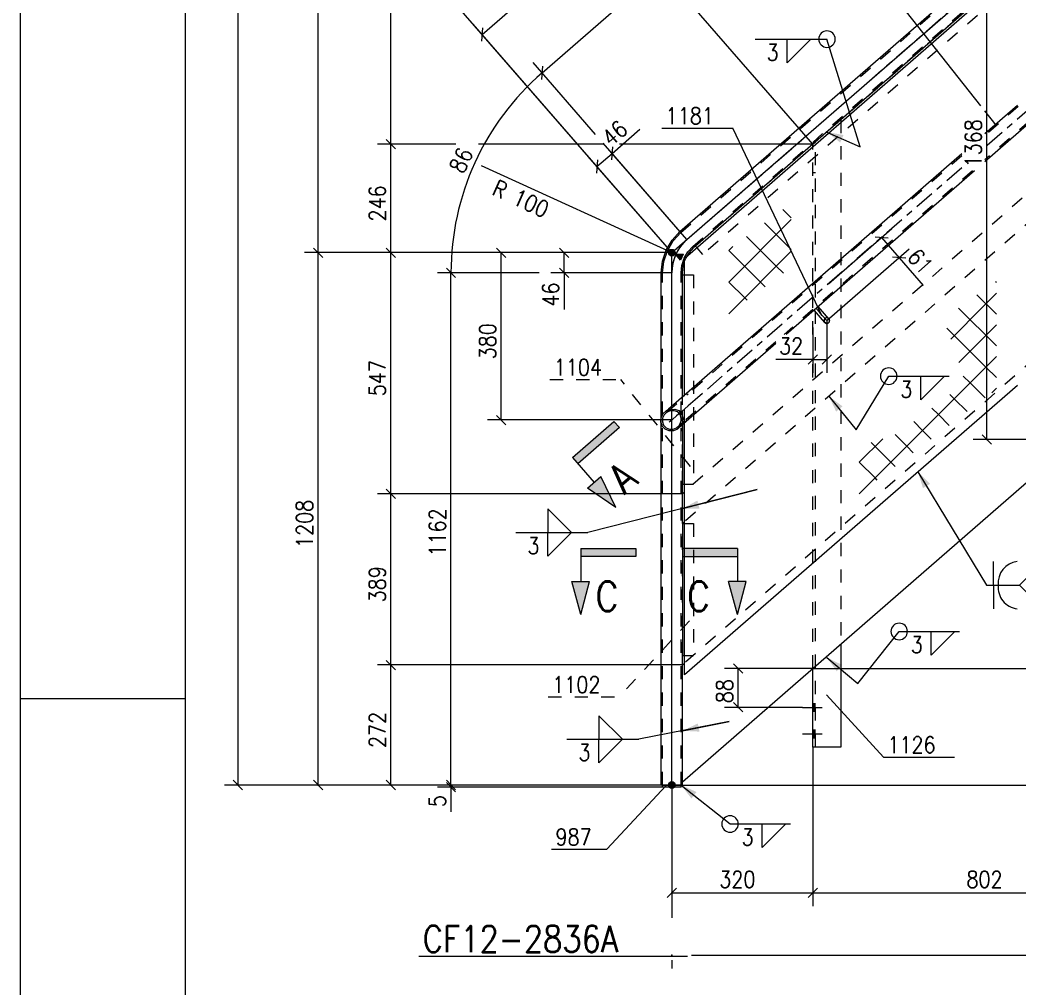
# Model space of a CAD drawing. Header units: millimetres. Extents: x 5 to 846, y 5 to 599.
# Drawn here: x 5 to 156.2, y 258.2 to 404.7 of the extents above; entities that cross this region are included whole.
import ezdxf

# ---------------------------------------------------------------- set-up
doc = ezdxf.new("R2010")
doc.units = ezdxf.units.MM
for name, pattern in [('XKITLINE00', [0]), ('XKITLINE02', [4, 2, -2]), ('XKITLINE03', [6, 3, -1, 1, -1])]:
    doc.linetypes.add(name, pattern=pattern)
for name, color, linetype, lineweight in [('Corte', 7, 'Continuous', 0), ('Cota', 4, 'Continuous', 0), ('Marca da peça', 2, 'Continuous', 0), ('Objeto gráfico', 3, 'Continuous', 0), ('Outro tipo de objeto', 7, 'Continuous', 0), ('Parafuso', 3, 'Continuous', 0), ('Peça', 2, 'Continuous', 0), ('Solda', 1, 'Continuous', 0), ('Texto', 7, 'Continuous', 0)]:
    doc.layers.add(name, color=color, linetype=linetype, lineweight=lineweight)
doc.styles.add('ROMANS', font='ROMANS__.TTF')
doc.styles.add('SIMPLEX', font='SIMPLEX_.TTF')

# ---------------------------------------------------------------- blocks, each defined once
blk = doc.blocks.new('*A8')
at = {"layer": 'Parafuso'}
for points in [[(125.38, 300.08), (124.96, 300.08), (124.96, 301.28), (125.38, 301.28)], [(125.38, 296.08), (124.96, 296.08), (124.96, 297.28), (125.38, 297.28)]]:
    blk.add_hatch(color=7, dxfattribs=at).paths.add_polyline_path(points, flags=17)
at = {"layer": 'Parafuso', "color": 7, "linetype": 'XKITLINE00', "lineweight": 0}
for p, q in [((124.96, 301.28), (125.38, 301.28)), ((123.42, 300.68), (126.38, 300.68)), ((124.96, 300.08), (125.38, 300.08)), ((123.42, 296.68), (126.38, 296.68)), ((124.96, 297.28), (125.38, 297.28)), ((124.96, 296.08), (125.38, 296.08))]:
    blk.add_line(p, q, dxfattribs=at)
blk = doc.blocks.new('*A12')
at = {"layer": 'Peça', "color": 4, "linetype": 'XKITLINE00', "lineweight": 0}
for p, q in [((102.23, 288.62), (102.23, 288.93)), ((103.63, 288.62), (103.63, 288.93)), ((105.03, 288.62), (105.03, 288.93)), ((105.03, 288.62), (102.23, 288.62))]:
    blk.add_line(p, q, dxfattribs=at)
at = {"layer": 'Peça', "color": 7, "linetype": 'XKITLINE02', "lineweight": 0}
for q in [(102.27, 288.93), (105.03, 288.93)]:
    blk.add_line((102.23, 288.93), q, dxfattribs=at)
blk = doc.blocks.new('*A13')
at = {"layer": 'Peça', "color": 4, "linetype": 'XKITLINE00', "lineweight": 0}
for p, q in [((105.23, 366.09), (105.57, 366.09)), ((105.23, 347.65), (105.23, 366.09)), ((105.23, 343.44), (105.23, 334.44)), ((105.23, 334.44), (105.57, 334.44))]:
    blk.add_line(p, q, dxfattribs=at)
at = {"layer": 'Peça', "color": 7, "linetype": 'XKITLINE02', "lineweight": 0}
for p, q in [((105.57, 366.09), (106.9, 366.09)), ((106.9, 366.09), (106.9, 334.44)), ((105.23, 343.44), (105.23, 347.65)), ((105.57, 334.44), (106.9, 334.44))]:
    blk.add_line(p, q, dxfattribs=at)
blk = doc.blocks.new('*A16')
at = {"layer": 'Peça', "color": 4, "linetype": 'XKITLINE00', "lineweight": 0}
for p, q in [((105.24, 328.49), (105.23, 308.53)), ((105.24, 328.49), (105.57, 328.49)), ((105.23, 308.53), (105.57, 308.53))]:
    blk.add_line(p, q, dxfattribs=at)
at = {"layer": 'Peça', "color": 7, "linetype": 'XKITLINE02', "lineweight": 0}
for p, q in [((105.57, 328.49), (106.9, 328.49)), ((106.9, 328.49), (106.9, 308.53)), ((105.57, 308.53), (106.9, 308.53))]:
    blk.add_line(p, q, dxfattribs=at)
blk = doc.blocks.new('*A17')
at = {"layer": 'Peça', "color": 7, "linetype": 'XKITLINE02', "lineweight": 0}
for p, q in [((129.19, 389.55), (124.96, 385.87)), ((129.19, 389.55), (129.19, 310.25)), ((124.96, 385.87), (125.38, 386.24)), ((124.96, 357.09), (124.96, 385.87)), ((125.38, 294.68), (125.38, 386.24)), ((124.96, 381.57), (125.38, 381.57)), ((124.96, 306.57), (124.96, 353.59))]:
    blk.add_line(p, q, dxfattribs=at)
at = {"layer": 'Peça', "color": 4, "linetype": 'XKITLINE00', "lineweight": 0}
for p, q in [((129.19, 310.25), (129.19, 294.68)), ((124.96, 294.68), (124.96, 306.57)), ((129.19, 294.68), (124.96, 294.68))]:
    blk.add_line(p, q, dxfattribs=at)
blk = doc.blocks.new('*A20')
at = {"layer": 'Peça', "color": 4, "linetype": 'XKITLINE00', "lineweight": 0}
for p, q in [((125.79, 361.31), (125.15, 360.75)), ((127.39, 359.46), (125.79, 361.31)), ((126.76, 358.91), (125.15, 360.75)), ((127.05, 358.76), (126.76, 358.91)), ((127.35, 358.86), (127.05, 358.76)), ((127.5, 359.15), (127.35, 358.86)), ((127.39, 359.46), (127.5, 359.15))]:
    blk.add_line(p, q, dxfattribs=at)
at = {"layer": 'Peça', "color": 7, "linetype": 'XKITLINE03', "lineweight": 0}
for p, q in [((125.98, 360.44), (125.47, 361.03)), ((126.4, 359.96), (125.98, 360.44)), ((126.76, 359.55), (126.4, 359.96)), ((126.99, 359.28), (126.76, 359.55)), ((127.08, 359.18), (126.99, 359.28)), ((127.08, 359.18), (127.08, 359.18))]:
    blk.add_line(p, q, dxfattribs=at)
at = {"layer": 'Peça', "color": 7, "linetype": 'XKITLINE02', "lineweight": 0}
for start, end in [(131.009, 311.009), (311.009, 131.009)]:
    blk.add_arc((127.08, 359.18), 0.423, start, end, dxfattribs=at)
blk = doc.blocks.new('*A21')
at = {"layer": 'Peça', "color": 7, "linetype": 'XKITLINE02', "lineweight": 0}
for p, q in [((172.81, 402.49), (150.99, 383.5)), ((156.05, 391.56), (150.99, 387.15)), ((147.49, 384.11), (106.11, 348.13)), ((149.1, 381.86), (120.61, 357.09)), ((119.35, 355.99), (105.64, 344.07)), ((102.89, 345.33), (106.11, 348.13)), ((102.17, 344.8), (102.29, 345.06)), ((102.47, 344.94), (102.23, 344.42)), ((102.29, 345.06), (102.77, 345.51)), ((102.89, 345.33), (102.47, 344.94)), ((102.77, 345.51), (103.11, 345.8)), ((102.77, 345.51), (103.38, 345.76)), ((103.42, 345.54), (102.89, 345.33)), ((103.38, 345.76), (103.55, 345.76)), ((103.74, 345.54), (103.42, 345.54)), ((103.55, 345.76), (104.06, 345.78)), ((103.99, 345.55), (103.74, 345.54)), ((104.52, 345.36), (103.99, 345.55)), ((104.06, 345.78), (104.67, 345.56)), ((104.89, 344.96), (104.52, 345.36)), ((104.67, 345.56), (105.1, 345.1)), ((105.06, 344.44), (104.89, 344.96)), ((105.1, 345.1), (105.3, 344.49)), ((102.19, 343.23), (102.17, 343.29)), ((102.63, 342.77), (102.19, 343.23)), ((102.23, 344.42), (102.2, 343.87)), ((102.2, 343.87), (102.39, 343.35)), ((102.39, 343.35), (102.76, 342.96)), ((104.35, 342.95), (105.64, 344.07)), ((104.35, 342.95), (104.77, 343.35)), ((104.95, 343.22), (104.47, 342.77)), ((104.77, 343.35), (105.01, 343.86)), ((105.23, 343.82), (104.95, 343.22)), ((105.01, 343.86), (105.02, 344.07)), ((105.02, 344.07), (105.06, 344.44)), ((105.3, 344.49), (105.23, 343.82)), ((103.21, 342.53), (102.63, 342.77)), ((102.76, 342.96), (103.27, 342.74)), ((103.86, 342.53), (103.21, 342.53)), ((103.27, 342.74), (103.83, 342.74)), ((103.83, 342.74), (104.35, 342.95)), ((104.47, 342.77), (103.86, 342.53)), ((104.47, 342.77), (104.61, 342.89)), ((104.63, 342.91), (104.61, 342.89))]:
    blk.add_line(p, q, dxfattribs=at)
at = {"layer": 'Peça', "color": 4, "linetype": 'XKITLINE00', "lineweight": 0}
for p, q in [((172.81, 402.2), (150.99, 383.22)), ((155.91, 391.72), (150.99, 387.44)), ((147.49, 384.39), (103.11, 345.8)), ((149.42, 381.86), (120.93, 357.09)), ((119.35, 355.71), (104.63, 342.91)), ((102.01, 344.47), (102.17, 344.8)), ((101.98, 343.82), (102.01, 344.47)), ((102.17, 343.29), (101.98, 343.82))]:
    blk.add_line(p, q, dxfattribs=at)
at = {"layer": 'Peça', "color": 7, "linetype": 'XKITLINE03', "lineweight": 0}
for p, q in [((158.15, 391.56), (150.99, 385.33)), ((147.49, 382.29), (108.26, 348.18)), ((108.26, 348.18), (107.14, 347.21)), ((106.08, 346.28), (105.13, 345.45)), ((107.14, 347.21), (106.08, 346.28)), ((104.33, 344.76), (103.73, 344.24)), ((105.13, 345.45), (104.33, 344.76)), ((103.36, 343.91), (103.23, 343.8)), ((103.23, 343.8), (103.23, 343.8)), ((103.73, 344.24), (103.36, 343.91))]:
    blk.add_line(p, q, dxfattribs=at)
blk = doc.blocks.new('*A22')
at = {"layer": 'Peça', "color": 4, "linetype": 'XKITLINE00', "lineweight": 0}
for p, q in [((155.91, 412.35), (105.63, 368.62)), ((105.57, 347.94), (105.57, 368.49)), ((155.91, 349.38), (105.57, 305.61)), ((105.57, 305.61), (105.57, 343.73))]:
    blk.add_line(p, q, dxfattribs=at)
at = {"layer": 'Peça', "color": 7, "linetype": 'XKITLINE02', "lineweight": 0}
for p, q in [((105.63, 368.62), (105.57, 368.57)), ((105.57, 368.49), (105.57, 368.57)), ((105.57, 343.73), (105.57, 347.94))]:
    blk.add_line(p, q, dxfattribs=at)
blk = doc.blocks.new('*A23')
at = {"layer": 'Peça', "color": 4, "linetype": 'XKITLINE00', "lineweight": 0}
for p in [(155.91, 412.79), (107.45, 370.2)]:
    blk.add_line(p, (107.23, 370.45), dxfattribs=at)
at = {"layer": 'Peça', "color": 7, "linetype": 'XKITLINE02', "lineweight": 0}
for p, q in [((155.91, 410.58), (108.32, 369.2)), ((108.32, 369.2), (107.45, 370.2))]:
    blk.add_line(p, q, dxfattribs=at)
blk = doc.blocks.new('*A24')
at = {"layer": 'Peça'}
for points in [[(103.6, 368.96), (103.58, 368.96), (103.55, 368.96), (103.53, 368.97), (103.5, 368.97), (103.48, 368.98), (103.46, 368.99), (103.43, 368.99), (103.41, 369), (103.39, 369.02), (103.37, 369.03), (103.35, 369.04), (103.33, 369.05), (103.31, 369.07), (103.29, 369.09), (103.27, 369.1), (103.25, 369.12), (103.24, 369.14), (103.22, 369.16), (103.21, 369.18), (103.2, 369.2), (103.18, 369.22), (103.17, 369.24), (103.16, 369.27), (103.15, 369.29), (103.15, 369.31), (103.14, 369.34), (103.13, 369.36), (103.13, 369.38), (103.13, 369.41), (103.13, 369.43), (103.13, 369.46), (103.13, 369.48), (103.13, 369.51), (103.13, 369.53), (103.13, 369.55), (103.14, 369.58), (103.15, 369.6), (103.15, 369.63), (103.16, 369.65), (103.17, 369.67), (103.18, 369.69), (103.2, 369.71), (103.21, 369.73), (103.22, 369.75), (103.24, 369.77), (103.25, 369.79), (103.27, 369.81), (103.29, 369.83), (103.31, 369.84), (103.33, 369.86), (103.35, 369.87), (103.37, 369.89), (103.39, 369.9), (103.41, 369.91), (103.43, 369.92), (103.46, 369.93), (103.48, 369.94), (103.5, 369.94), (103.53, 369.95), (103.55, 369.95), (103.58, 369.95), (103.6, 369.96), (103.63, 369.96), (103.65, 369.96), (103.67, 369.95), (103.7, 369.95), (103.72, 369.95), (103.75, 369.94), (103.77, 369.94), (103.79, 369.93), (103.82, 369.92), (103.84, 369.91), (103.86, 369.9), (103.88, 369.89), (103.9, 369.87), (103.92, 369.86), (103.94, 369.84), (103.96, 369.83), (103.98, 369.81), (104, 369.79), (104.01, 369.77), (104.03, 369.75), (104.04, 369.73), (104.05, 369.71), (104.07, 369.69), (104.08, 369.67), (104.09, 369.65), (104.1, 369.63), (104.1, 369.6), (104.11, 369.58), (104.12, 369.55), (104.12, 369.53), (104.12, 369.51), (104.12, 369.48), (104.13, 369.46), (104.12, 369.43), (104.12, 369.41), (104.12, 369.38), (104.12, 369.36), (104.11, 369.34), (104.1, 369.31), (104.1, 369.29), (104.09, 369.27), (104.08, 369.24), (104.07, 369.22), (104.05, 369.2), (104.04, 369.18), (104.03, 369.16), (104.01, 369.14), (104, 369.12), (103.98, 369.1), (103.96, 369.09), (103.94, 369.07), (103.92, 369.05), (103.9, 369.04), (103.88, 369.03), (103.86, 369.02), (103.84, 369), (103.82, 368.99), (103.79, 368.99), (103.77, 368.98), (103.75, 368.97), (103.72, 368.97), (103.7, 368.96), (103.67, 368.96), (103.65, 368.96), (103.63, 368.96)], [(103.6, 368.96), (103.58, 368.96), (103.55, 368.96), (103.53, 368.97), (103.5, 368.97), (103.48, 368.98), (103.46, 368.99), (103.43, 368.99), (103.41, 369), (103.39, 369.02), (103.37, 369.03), (103.35, 369.04), (103.33, 369.05), (103.31, 369.07), (103.29, 369.09), (103.27, 369.1), (103.25, 369.12), (103.24, 369.14), (103.22, 369.16), (103.21, 369.18), (103.2, 369.2), (103.18, 369.22), (103.17, 369.24), (103.16, 369.27), (103.15, 369.29), (103.15, 369.31), (103.14, 369.34), (103.13, 369.36), (103.13, 369.38), (103.13, 369.41), (103.13, 369.43), (103.13, 369.46), (103.13, 369.48), (103.13, 369.51), (103.13, 369.53), (103.13, 369.55), (103.14, 369.58), (103.15, 369.6), (103.15, 369.63), (103.16, 369.65), (103.17, 369.67), (103.18, 369.69), (103.2, 369.71), (103.21, 369.73), (103.22, 369.75), (103.24, 369.77), (103.25, 369.79), (103.27, 369.81), (103.29, 369.83), (103.31, 369.84), (103.33, 369.86), (103.35, 369.87), (103.37, 369.89), (103.39, 369.9), (103.41, 369.91), (103.43, 369.92), (103.46, 369.93), (103.48, 369.94), (103.5, 369.94), (103.53, 369.95), (103.55, 369.95), (103.58, 369.95), (103.6, 369.96), (103.63, 369.96), (103.65, 369.96), (103.67, 369.95), (103.7, 369.95), (103.72, 369.95), (103.75, 369.94), (103.77, 369.94), (103.79, 369.93), (103.82, 369.92), (103.84, 369.91), (103.86, 369.9), (103.88, 369.89), (103.9, 369.87), (103.92, 369.86), (103.94, 369.84), (103.96, 369.83), (103.98, 369.81), (104, 369.79), (104.01, 369.77), (104.03, 369.75), (104.04, 369.73), (104.05, 369.71), (104.07, 369.69), (104.08, 369.67), (104.09, 369.65), (104.1, 369.63), (104.1, 369.6), (104.11, 369.58), (104.12, 369.55), (104.12, 369.53), (104.12, 369.51), (104.12, 369.48), (104.13, 369.46), (104.12, 369.43), (104.12, 369.41), (104.12, 369.38), (104.12, 369.36), (104.11, 369.34), (104.1, 369.31), (104.1, 369.29), (104.09, 369.27), (104.08, 369.24), (104.07, 369.22), (104.05, 369.2), (104.04, 369.18), (104.03, 369.16), (104.01, 369.14), (104, 369.12), (103.98, 369.1), (103.96, 369.09), (103.94, 369.07), (103.92, 369.05), (103.9, 369.04), (103.88, 369.03), (103.86, 369.02), (103.84, 369), (103.82, 368.99), (103.79, 368.99), (103.77, 368.98), (103.75, 368.97), (103.72, 368.97), (103.7, 368.96), (103.67, 368.96), (103.65, 368.96), (103.63, 368.96)], [(103.6, 288.43), (103.58, 288.43), (103.55, 288.44), (103.53, 288.44), (103.5, 288.45), (103.48, 288.45), (103.46, 288.46), (103.43, 288.47), (103.41, 288.48), (103.39, 288.49), (103.37, 288.5), (103.35, 288.52), (103.33, 288.53), (103.31, 288.55), (103.29, 288.56), (103.27, 288.58), (103.25, 288.6), (103.24, 288.61), (103.22, 288.63), (103.21, 288.65), (103.2, 288.68), (103.18, 288.7), (103.17, 288.72), (103.16, 288.74), (103.15, 288.76), (103.15, 288.79), (103.14, 288.81), (103.13, 288.83), (103.13, 288.86), (103.13, 288.88), (103.13, 288.91), (103.13, 288.93), (103.13, 288.96), (103.13, 288.98), (103.13, 289.01), (103.13, 289.03), (103.14, 289.05), (103.15, 289.08), (103.15, 289.1), (103.16, 289.12), (103.17, 289.15), (103.18, 289.17), (103.2, 289.19), (103.21, 289.21), (103.22, 289.23), (103.24, 289.25), (103.25, 289.27), (103.27, 289.29), (103.29, 289.3), (103.31, 289.32), (103.33, 289.33), (103.35, 289.35), (103.37, 289.36), (103.39, 289.37), (103.41, 289.38), (103.43, 289.39), (103.46, 289.4), (103.48, 289.41), (103.5, 289.42), (103.53, 289.42), (103.55, 289.43), (103.58, 289.43), (103.6, 289.43), (103.63, 289.43), (103.65, 289.43), (103.67, 289.43), (103.7, 289.43), (103.72, 289.42), (103.75, 289.42), (103.77, 289.41), (103.79, 289.4), (103.82, 289.39), (103.84, 289.38), (103.86, 289.37), (103.88, 289.36), (103.9, 289.35), (103.92, 289.33), (103.94, 289.32), (103.96, 289.3), (103.98, 289.29), (104, 289.27), (104.01, 289.25), (104.03, 289.23), (104.04, 289.21), (104.05, 289.19), (104.07, 289.17), (104.08, 289.15), (104.09, 289.12), (104.1, 289.1), (104.1, 289.08), (104.11, 289.05), (104.12, 289.03), (104.12, 289.01), (104.12, 288.98), (104.12, 288.96), (104.13, 288.93), (104.12, 288.91), (104.12, 288.88), (104.12, 288.86), (104.12, 288.83), (104.11, 288.81), (104.1, 288.79), (104.1, 288.76), (104.09, 288.74), (104.08, 288.72), (104.07, 288.7), (104.05, 288.68), (104.04, 288.65), (104.03, 288.63), (104.01, 288.61), (104, 288.6), (103.98, 288.58), (103.96, 288.56), (103.94, 288.55), (103.92, 288.53), (103.9, 288.52), (103.88, 288.5), (103.86, 288.49), (103.84, 288.48), (103.82, 288.47), (103.79, 288.46), (103.77, 288.45), (103.75, 288.45), (103.72, 288.44), (103.7, 288.44), (103.67, 288.43), (103.65, 288.43), (103.63, 288.43)]]:
    blk.add_hatch(color=7, dxfattribs=at).paths.add_polyline_path(points, flags=17)
at = {"layer": 'Peça', "color": 4, "linetype": 'XKITLINE00', "lineweight": 0}
for p, q in [((104.86, 372.66), (155.91, 417.06)), ((103.66, 371.37), (104.86, 372.66)), ((102.76, 369.85), (103.66, 371.37)), ((107.23, 370.45), (106.97, 370.23)), ((102.2, 368.17), (102.76, 369.85)), ((105.89, 368.85), (106.24, 369.44)), ((106.24, 369.44), (106.97, 370.23)), ((102.02, 366.42), (102.2, 368.17)), ((105.24, 366.42), (105.35, 367.49)), ((105.35, 367.49), (105.57, 368.15)), ((102.02, 344.47), (102.02, 366.42)), ((105.24, 366.09), (105.24, 366.42)), ((102.02, 288.93), (102.02, 343.72)), ((105.24, 332.99), (105.24, 334.44)), ((105.24, 307.09), (105.24, 308.53)), ((105.24, 288.93), (102.02, 288.93)), ((105.24, 288.93), (105.24, 289.42))]:
    blk.add_line(p, q, dxfattribs=at)
at = {"layer": 'Peça', "color": 7, "linetype": 'XKITLINE02', "lineweight": 0}
for p, q in [((105, 372.5), (155.91, 416.77)), ((106.83, 370.4), (155.91, 413.08)), ((155.91, 412.79), (107.23, 370.45)), ((103.83, 371.24), (105, 372.5)), ((102.96, 369.76), (103.83, 371.24)), ((106.07, 369.57), (106.83, 370.4)), ((102.42, 368.13), (102.96, 369.76)), ((105.49, 368.61), (106.07, 369.57)), ((105.69, 368.52), (105.89, 368.85)), ((102.23, 366.42), (102.42, 368.13)), ((105.02, 366.42), (105.14, 367.54)), ((105.14, 367.54), (105.49, 368.61)), ((105.57, 368.15), (105.69, 368.52)), ((102.23, 288.93), (102.23, 366.42)), ((105.02, 288.93), (105.02, 366.42)), ((105.24, 334.44), (105.24, 366.09)), ((102.02, 343.72), (102.02, 344.47)), ((105.24, 308.53), (105.24, 332.99)), ((105.24, 289.42), (105.24, 307.09))]:
    blk.add_line(p, q, dxfattribs=at)
at = {"layer": 'Peça', "color": 7, "linetype": 'XKITLINE00', "lineweight": 0}
for p, q in [((103.63, 369.46), (155.91, 414.92)), ((103.63, 288.93), (103.63, 369.46))]:
    blk.add_line(p, q, dxfattribs=at)
at = {"layer": 'Peça', "color": 7, "linetype": 'XKITLINE03', "lineweight": 0}
for p, q in [((105.92, 371.45), (155.91, 414.92)), ((104.23, 369.18), (104.95, 370.41)), ((104.95, 370.41), (105.92, 371.45)), ((103.78, 367.83), (104.23, 369.18)), ((103.63, 366.42), (103.78, 367.83)), ((103.63, 288.93), (103.63, 366.42))]:
    blk.add_line(p, q, dxfattribs=at)
at = {"layer": 'Peça', "color": 7, "linetype": 'XKITLINE00', "lineweight": 0}
for centre in [(103.63, 369.46), (103.63, 369.46), (103.63, 288.93)]:
    blk.add_circle(centre, 0.5, dxfattribs=at)
blk = doc.blocks.new('*A25')
at = {"layer": 'Peça', "color": 7, "linetype": 'XKITLINE02', "lineweight": 0}
blk.add_line((303.42, 479.42), (105.57, 307.37), dxfattribs=at)
at = {"layer": 'Peça', "color": 4, "linetype": 'XKITLINE00', "lineweight": 0}
for p, q in [((105.23, 289.42), (303.75, 462.04)), ((105.23, 289.42), (105.24, 307.09)), ((105.24, 307.09), (105.57, 307.37))]:
    blk.add_line(p, q, dxfattribs=at)
blk = doc.blocks.new('*A26')
at = {"layer": 'Peça', "color": 7, "linetype": 'XKITLINE02', "lineweight": 0}
for p, q in [((303.42, 500.82), (105.57, 328.77)), ((156.63, 377.68), (105.57, 333.28))]:
    blk.add_line(p, q, dxfattribs=at)
at = {"layer": 'Peça', "color": 4, "linetype": 'XKITLINE00', "lineweight": 0}
for p, q in [((105.57, 333.28), (105.24, 332.99)), ((105.24, 328.49), (105.24, 332.99)), ((105.57, 328.77), (105.24, 328.49))]:
    blk.add_line(p, q, dxfattribs=at)
blk = doc.blocks.new('*A109')
at = {"layer": 'Objeto gráfico', "color": 2, "linetype": 'XKITLINE00', "lineweight": 0}
for p, q in [((152.73, 364.93), (152.59, 365.07)), ((152.73, 360.14), (149.8, 363.07)), ((150.77, 361.35), (152.73, 363.31)), ((145.82, 356.39), (150.77, 361.35)), ((152.73, 355.35), (147.02, 361.06)), ((147.03, 352.82), (152.73, 358.52)), ((151.15, 352.14), (145.26, 358.03)), ((131.99, 332.99), (152.73, 353.73)), ((148.75, 349.75), (147.72, 350.78)), ((152.73, 350.56), (151.15, 352.14)), ((151.03, 347.48), (148.75, 349.75)), ((146.36, 347.36), (145.71, 348.01)), ((152.04, 348.25), (152.73, 348.94)), ((148.31, 345.41), (146.36, 347.36)), ((143.96, 344.96), (142.97, 345.95)), ((145.59, 343.34), (143.96, 344.96)), ((141.57, 342.57), (140.24, 343.9)), ((139.17, 340.17), (137.41, 341.93)), ((142.87, 341.27), (141.57, 342.57)), ((131.99, 337.78), (135.53, 341.32)), ((136.78, 337.78), (133.8, 340.75)), ((140.15, 339.2), (139.17, 340.17)), ((134.38, 335.38), (131.99, 337.78)), ((137.43, 337.13), (136.78, 337.78)), ((134.71, 335.06), (134.38, 335.38))]:
    blk.add_line(p, q, dxfattribs=at)
blk = doc.blocks.new('*A110')
at = {"layer": 'Objeto gráfico', "color": 2, "linetype": 'XKITLINE00', "lineweight": 0}
for p, q in [((121.71, 374.71), (120.42, 376)), ((112.26, 365.01), (121.71, 374.46)), ((121.71, 369.92), (117.67, 373.96)), ((119.44, 367.4), (114.92, 371.92)), ((112.26, 369.8), (112.84, 370.38)), ((117.05, 365.01), (112.26, 369.8)), ((112.26, 360.22), (121.71, 369.67)), ((120.51, 366.34), (119.44, 367.4)), ((114.65, 362.61), (112.26, 365.01)), ((117.76, 364.3), (117.05, 365.01)), ((115.01, 362.26), (114.65, 362.61))]:
    blk.add_line(p, q, dxfattribs=at)
blk = doc.blocks.new('*A151')
at = {"layer": 'Cota', "color": 7, "linetype": 'XKITLINE00', "lineweight": 0}
for p, q in [((103.63, 288.93), (103.63, 268.85)), ((106.61, 263.17), (305, 263.17)), ((103.63, 262.45), (103.63, 261.17))]:
    blk.add_line(p, q, dxfattribs=at)
at = {"layer": 'Cota', "color": 3}
blk.add_point((103.63, 263.17), dxfattribs=at)
blk = doc.blocks.new('*A158')
at = {"layer": 'Cota', "color": 7, "linetype": 'XKITLINE00', "lineweight": 0}
for p, q in [((83.99, 396.67), (272.39, 560.49)), ((92.09, 387.35), (82.65, 398.21)), ((84.06, 397.66), (83.92, 395.67)), ((105.92, 371.45), (94.39, 384.71))]:
    blk.add_line(p, q, dxfattribs=at)
at = {"layer": 'Cota', "color": 3}
blk.add_point((83.99, 396.67), dxfattribs=at)
blk = doc.blocks.new('*A162')
at = {"layer": 'Cota', "color": 7, "linetype": 'XKITLINE00', "lineweight": 0}
blk.add_line((124.96, 306.57), (353.28, 306.57), dxfattribs=at)
blk = doc.blocks.new('*A163')
at = {"layer": 'Cota', "color": 7, "linetype": 'XKITLINE00', "lineweight": 0}
for p, q in [((124.96, 306.57), (353.28, 306.57)), ((105.24, 288.93), (353.28, 288.93))]:
    blk.add_line(p, q, dxfattribs=at)
blk = doc.blocks.new('*A165')
at = {"layer": 'Cota', "color": 7, "linetype": 'XKITLINE00', "lineweight": 0}
blk.add_line((103.63, 288.93), (363.39, 288.93), dxfattribs=at)
blk = doc.blocks.new('*A168')
at = {"layer": 'Cota', "color": 7, "linetype": 'XKITLINE00', "lineweight": 0}
blk.add_line((103.63, 369.46), (67.09, 411.47), dxfattribs=at)
blk = doc.blocks.new('*A169')
at = {"layer": 'Cota', "color": 7, "linetype": 'XKITLINE00', "lineweight": 0}
for p, q in [((50.11, 369.46), (50.11, 544.88)), ((103.63, 369.46), (48.06, 369.46)), ((49.4, 370.16), (50.81, 368.75))]:
    blk.add_line(p, q, dxfattribs=at)
at = {"layer": 'Cota', "color": 3}
blk.add_point((50.11, 369.46), dxfattribs=at)
blk = doc.blocks.new('*A172')
at = {"layer": 'Cota', "color": 7, "linetype": 'XKITLINE00', "lineweight": 0}
for p, q in [((37.99, 288.93), (37.99, 544.88)), ((102.02, 288.93), (35.94, 288.93)), ((37.28, 289.64), (38.69, 288.22))]:
    blk.add_line(p, q, dxfattribs=at)
at = {"layer": 'Cota', "color": 3}
blk.add_point((37.99, 288.93), dxfattribs=at)
blk = doc.blocks.new('*A173')
at = {"layer": 'Corte'}
for points in [[(89.41, 337.53), (88.59, 338.48), (94.87, 343.94)], [(95.69, 343), (89.41, 337.53), (94.87, 343.94)], [(95.15, 330.93), (90.86, 333.82), (92.88, 335.58)]]:
    blk.add_hatch(color=6, dxfattribs=at).paths.add_polyline_path(points, flags=17)
at = {"layer": 'Corte', "color": 6, "linetype": 'XKITLINE00', "lineweight": 0}
for p, q in [((88.59, 338.48), (94.87, 343.94)), ((94.87, 343.94), (95.69, 343)), ((95.69, 343), (89.41, 337.53)), ((88.59, 338.48), (91.87, 334.7)), ((90.86, 333.82), (92.88, 335.58)), ((95.15, 330.93), (92.88, 335.58)), ((95.15, 330.93), (90.86, 333.82))]:
    blk.add_line(p, q, dxfattribs=at)
at = {"layer": 'Corte', "color": 4, "style": 'ROMANS', "width": 0.85}
blk.add_text('A', height=4.5, rotation=41.0123, dxfattribs=at).set_placement((96.52, 332.78))
blk = doc.blocks.new('*A174')
at = {"layer": 'Solda'}
blk.add_hatch(color=7, dxfattribs=at).paths.add_polyline_path([(127.08, 308.22), (129.39, 307.1), (128.59, 306.14)], flags=17)
at = {"layer": 'Solda', "color": 7, "linetype": 'XKITLINE00', "lineweight": 0}
for p, q in [((131.79, 304.27), (138.03, 312.16)), ((138.03, 312.16), (147.17, 312.16)), ((127.08, 308.22), (131.79, 304.27))]:
    blk.add_line(p, q, dxfattribs=at)
at = {"layer": 'Solda', "color": 3, "linetype": 'XKITLINE00', "lineweight": 0}
for p, q in [((142.88, 312.16), (146.46, 312.16)), ((146.46, 312.16), (142.88, 308.58)), ((142.88, 308.58), (142.88, 312.16))]:
    blk.add_line(p, q, dxfattribs=at)
for start, end in [(90, 270), (270, 90)]:
    blk.add_arc((138.03, 312.16), 1.25, start, end, dxfattribs=at)
at = {"layer": 'Solda', "color": 3, "style": 'ROMANS', "width": 0.85}
blk.add_text('3', height=2.5, dxfattribs=at).set_placement((139.78, 308.91))
blk = doc.blocks.new('*A175')
at = {"layer": 'Solda'}
blk.add_hatch(color=7, dxfattribs=at).paths.add_polyline_path([(127.39, 347.75), (129.46, 346.21), (128.49, 345.42)], flags=17)
at = {"layer": 'Solda', "color": 7, "linetype": 'XKITLINE00', "lineweight": 0}
for p, q in [((131.54, 342.66), (136.45, 350.78)), ((136.45, 350.78), (145.58, 350.78)), ((127.39, 347.75), (131.54, 342.66))]:
    blk.add_line(p, q, dxfattribs=at)
at = {"layer": 'Solda', "color": 3, "linetype": 'XKITLINE00', "lineweight": 0}
for p, q in [((141.3, 350.78), (144.87, 350.78)), ((144.87, 350.78), (141.3, 347.2)), ((141.3, 347.2), (141.3, 350.78))]:
    blk.add_line(p, q, dxfattribs=at)
for start, end in [(90, 270), (270, 90)]:
    blk.add_arc((136.45, 350.78), 1.25, start, end, dxfattribs=at)
at = {"layer": 'Solda', "color": 3, "style": 'ROMANS', "width": 0.85}
blk.add_text('3', height=2.5, dxfattribs=at).set_placement((138.2, 347.53))
blk = doc.blocks.new('*A176')
at = {"layer": 'Solda'}
blk.add_hatch(color=7, dxfattribs=at).paths.add_polyline_path([(127.08, 387.71), (129.61, 387.26), (129.1, 386.12)], flags=17)
at = {"layer": 'Solda', "color": 7, "linetype": 'XKITLINE00', "lineweight": 0}
for p, q in [((116.22, 401.76), (127.1, 401.76)), ((132.1, 385.46), (127.1, 401.76)), ((127.08, 387.71), (132.1, 385.46))]:
    blk.add_line(p, q, dxfattribs=at)
at = {"layer": 'Solda', "color": 3, "linetype": 'XKITLINE00', "lineweight": 0}
for p, q in [((121.07, 401.76), (124.64, 401.76)), ((124.64, 401.76), (121.07, 398.19)), ((121.07, 398.19), (121.07, 401.76))]:
    blk.add_line(p, q, dxfattribs=at)
for start, end in [(90, 270), (270, 90)]:
    blk.add_arc((127.1, 401.76), 1.25, start, end, dxfattribs=at)
at = {"layer": 'Solda', "color": 3, "style": 'ROMANS', "width": 0.85}
blk.add_text('3', height=2.5, dxfattribs=at).set_placement((117.97, 398.51))
blk = doc.blocks.new('*A177')
at = {"layer": 'Solda'}
blk.add_hatch(color=7, dxfattribs=at).paths.add_polyline_path([(140.87, 336.31), (142.7, 334.49), (141.63, 333.84)], flags=17)
at = {"layer": 'Solda', "color": 7, "linetype": 'XKITLINE00', "lineweight": 0}
for p, q in [((140.87, 336.31), (151.24, 319.16)), ((151.24, 319.16), (156.24, 319.16))]:
    blk.add_line(p, q, dxfattribs=at)
at = {"layer": 'Solda', "color": 3, "linetype": 'XKITLINE00', "lineweight": 0}
for p, q in [((152.31, 319.16), (152.31, 322.73)), ((156.24, 319.16), (159.81, 322.73)), ((152.31, 319.16), (152.31, 315.59)), ((156.24, 319.16), (159.81, 315.59))]:
    blk.add_line(p, q, dxfattribs=at)
for centre, start, end in [((156.24, 319.52), 96.3402, 186.3402), ((156.24, 318.8), 173.6598, 263.6598)]:
    blk.add_arc(centre, 3.23, start, end, dxfattribs=at)
at = {"layer": 'Solda', "color": 3, "style": 'ROMANS', "width": 0.85}
blk.add_text('PONTEAR', height=2.5, dxfattribs=at).set_placement((159.24, 318.41))
blk = doc.blocks.new('*A178')
at = {"layer": 'Solda'}
blk.add_hatch(color=7, dxfattribs=at).paths.add_polyline_path([(105.03, 288.93), (107.37, 287.87), (106.59, 286.89)], flags=17)
at = {"layer": 'Solda', "color": 7, "linetype": 'XKITLINE00', "lineweight": 0}
for p, q in [((105.03, 288.93), (112.44, 283.04)), ((112.44, 283.04), (121.57, 283.04))]:
    blk.add_line(p, q, dxfattribs=at)
at = {"layer": 'Solda', "color": 3, "linetype": 'XKITLINE00', "lineweight": 0}
for p, q in [((117.29, 283.04), (120.86, 283.04)), ((120.86, 283.04), (117.29, 279.47)), ((117.29, 279.47), (117.29, 283.04))]:
    blk.add_line(p, q, dxfattribs=at)
for start, end in [(90, 270), (270, 90)]:
    blk.add_arc((112.44, 283.04), 1.25, start, end, dxfattribs=at)
at = {"layer": 'Solda', "color": 3, "style": 'ROMANS', "width": 0.85}
blk.add_text('3', height=2.5, dxfattribs=at).set_placement((114.19, 279.79))
blk = doc.blocks.new('*A184')
at = {"layer": 'Marca da peça', "color": 7, "linetype": 'XKITLINE00', "lineweight": 0}
for p in [(102.76, 288.85), (85.43, 279.22)]:
    blk.add_line(p, (93.79, 279.22), dxfattribs=at)
at = {"layer": 'Marca da peça', "color": 4, "style": 'ROMANS', "width": 0.85}
blk.add_text('987', height=2.5, dxfattribs=at).set_placement((86.03, 279.82))
blk = doc.blocks.new('*A185')
at = {"layer": 'Marca da peça', "color": 7, "linetype": 'XKITLINE02', "lineweight": 0}
for p in [(85.17, 350.26), (106.43, 337.09)]:
    blk.add_line(p, (95.91, 350.26), dxfattribs=at)
at = {"layer": 'Marca da peça', "color": 4, "style": 'ROMANS', "width": 0.85}
blk.add_text('1104', height=2.5, dxfattribs=at).set_placement((85.77, 350.86))
blk = doc.blocks.new('*A188')
at = {"layer": 'Marca da peça', "color": 7, "linetype": 'XKITLINE02', "lineweight": 0}
for p in [(106.28, 313.76), (84.94, 302.26)]:
    blk.add_line(p, (95.68, 302.26), dxfattribs=at)
at = {"layer": 'Marca da peça', "color": 4, "style": 'ROMANS', "width": 0.85}
blk.add_text('1102', height=2.5, dxfattribs=at).set_placement((85.54, 302.86))
blk = doc.blocks.new('*A189')
at = {"layer": 'Marca da peça', "color": 7, "linetype": 'XKITLINE00', "lineweight": 0}
for p, q in [((127.03, 302.58), (135.65, 293.16)), ((135.65, 293.16), (146.39, 293.16))]:
    blk.add_line(p, q, dxfattribs=at)
at = {"layer": 'Marca da peça', "color": 4, "style": 'ROMANS', "width": 0.85}
blk.add_text('1126', height=2.5, dxfattribs=at).set_placement((136.25, 293.76))
blk = doc.blocks.new('*A192')
at = {"layer": 'Marca da peça', "color": 7, "linetype": 'XKITLINE00', "lineweight": 0}
for p in [(102.1, 388.31), (126.33, 359.95)]:
    blk.add_line(p, (112.84, 388.31), dxfattribs=at)
at = {"layer": 'Marca da peça', "color": 4, "style": 'ROMANS', "width": 0.85}
blk.add_text('1181', height=2.5, dxfattribs=at).set_placement((102.7, 388.91))
blk = doc.blocks.new('*A193')
at = {"layer": 'Marca da peça', "color": 7, "linetype": 'XKITLINE00', "lineweight": 0}
for p, q in [((122.89, 412.9), (133.64, 412.9)), ((150.38, 391.68), (133.64, 412.9)), ((152.71, 388.73), (150.99, 390.92))]:
    blk.add_line(p, q, dxfattribs=at)
at = {"layer": 'Marca da peça', "color": 4, "style": 'ROMANS', "width": 0.85}
blk.add_text('1250', height=2.5, dxfattribs=at).set_placement((123.49, 413.5))
blk = doc.blocks.new('*A199')
at = {"layer": 'Cota', "color": 7, "linetype": 'XKITLINE00', "lineweight": 0}
for p, q in [((127.08, 359.18), (127.08, 351.29)), ((124.96, 358.12), (124.96, 351.29)), ((125.67, 353.99), (124.25, 352.58)), ((127.78, 353.99), (126.37, 352.58)), ((124.96, 353.29), (119.38, 353.29)), ((124.96, 353.29), (119.38, 353.29)), ((124.96, 353.29), (127.08, 353.29))]:
    blk.add_line(p, q, dxfattribs=at)
at = {"layer": 'Cota', "color": 3}
for p in [(124.96, 353.29), (127.08, 353.29)]:
    blk.add_point(p, dxfattribs=at)
at = {"layer": 'Cota', "color": 3, "style": 'SIMPLEX', "width": 0.85}
blk.add_text('32', height=2.5, dxfattribs=at).set_placement((119.85, 354.09))
blk = doc.blocks.new('*A200')
at = {"layer": 'Cota', "color": 7, "linetype": 'XKITLINE00', "lineweight": 0}
for p, q in [((127.35, 364.77), (136.91, 373.09)), ((136.36, 371.67), (134.37, 371.81)), ((135.36, 371.74), (138.01, 368.7)), ((127.08, 359.18), (139.56, 370.04)), ((139.01, 368.63), (137.02, 368.77)), ((138.01, 368.7), (141.68, 364.48)), ((138.01, 368.7), (141.68, 364.48))]:
    blk.add_line(p, q, dxfattribs=at)
at = {"layer": 'Cota', "color": 3}
for p in [(135.36, 371.74), (138.01, 368.7)]:
    blk.add_point(p, dxfattribs=at)
at = {"layer": 'Cota', "color": 3, "style": 'SIMPLEX', "width": 0.85}
blk.add_text('61', height=2.5, rotation=-48.9936, dxfattribs=at).set_placement((139.08, 368.69))
blk = doc.blocks.new('*A202')
at = {"layer": 'Cota', "color": 7, "linetype": 'XKITLINE00', "lineweight": 0}
for p, q in [((178.43, 341.18), (178.43, 270.6)), ((124.96, 294.68), (124.96, 270.6)), ((125.67, 273.31), (124.25, 271.9)), ((124.96, 272.6), (178.43, 272.6)), ((179.13, 273.31), (177.72, 271.9))]:
    blk.add_line(p, q, dxfattribs=at)
at = {"layer": 'Cota', "color": 3}
for p in [(124.96, 272.6), (178.43, 272.6)]:
    blk.add_point(p, dxfattribs=at)
at = {"layer": 'Cota', "color": 3, "style": 'SIMPLEX', "width": 0.85}
blk.add_text('802', height=2.5, dxfattribs=at).set_placement((148.21, 273.4))
blk = doc.blocks.new('*A203')
at = {"layer": 'Cota', "color": 7, "linetype": 'XKITLINE00', "lineweight": 0}
for p, q in [((124.96, 294.68), (124.96, 270.6)), ((103.63, 288.93), (103.63, 270.6)), ((104.33, 273.31), (102.92, 271.9)), ((103.63, 272.6), (124.96, 272.6)), ((125.67, 273.31), (124.25, 271.9))]:
    blk.add_line(p, q, dxfattribs=at)
at = {"layer": 'Cota', "color": 3}
for p in [(103.63, 272.6), (124.96, 272.6)]:
    blk.add_point(p, dxfattribs=at)
at = {"layer": 'Cota', "color": 3, "style": 'SIMPLEX', "width": 0.85}
blk.add_text('320', height=2.5, dxfattribs=at).set_placement((110.81, 273.4))
blk = doc.blocks.new('*A215')
at = {"layer": 'Cota', "color": 7, "linetype": 'XKITLINE00', "lineweight": 0}
for p, q in [((178.43, 432.37), (149.24, 432.37)), ((150.58, 433.07), (151.99, 431.66)), ((151.29, 341.18), (151.29, 432.37)), ((150.58, 341.88), (151.99, 340.47)), ((178.43, 341.18), (149.24, 341.18))]:
    blk.add_line(p, q, dxfattribs=at)
at = {"layer": 'Cota', "color": 3}
for p in [(151.29, 432.37), (151.29, 341.18)]:
    blk.add_point(p, dxfattribs=at)
at = {"layer": 'Cota', "color": 3, "style": 'SIMPLEX', "width": 0.85}
blk.add_text('1368', height=2.5, rotation=90.0002, dxfattribs=at).set_placement((150.49, 382.36))
blk = doc.blocks.new('*A216')
at = {"layer": 'Cota', "color": 7, "linetype": 'XKITLINE00', "lineweight": 0}
for p, q in [((112.97, 307.27), (114.38, 305.86)), ((124.96, 306.57), (111.62, 306.57)), ((113.67, 300.68), (113.67, 306.57)), ((112.97, 301.39), (114.38, 299.98)), ((123.42, 300.68), (111.62, 300.68))]:
    blk.add_line(p, q, dxfattribs=at)
at = {"layer": 'Cota', "color": 3}
for p in [(113.67, 306.57), (113.67, 300.68)]:
    blk.add_point(p, dxfattribs=at)
at = {"layer": 'Cota', "color": 3, "style": 'SIMPLEX', "width": 0.85}
blk.add_text('88', height=2.5, rotation=90.0002, dxfattribs=at).set_placement((112.87, 301.31))
blk = doc.blocks.new('*A218')
at = {"layer": 'Cota', "color": 7, "linetype": 'XKITLINE00', "lineweight": 0}
for p, q in [((178.43, 432.37), (147.31, 468.14)), ((148.73, 467.6), (148.59, 465.6)), ((95.19, 420.1), (148.66, 466.6)), ((124.96, 385.87), (93.85, 421.65)), ((95.26, 421.1), (95.12, 419.11))]:
    blk.add_line(p, q, dxfattribs=at)
at = {"layer": 'Cota', "color": 3}
for p in [(148.66, 466.6), (95.19, 420.1)]:
    blk.add_point(p, dxfattribs=at)
at = {"layer": 'Cota', "color": 3, "style": 'SIMPLEX', "width": 0.85}
blk.add_text('1063', height=2.5, rotation=41.0066, dxfattribs=at).set_placement((118.07, 441.06))
blk = doc.blocks.new('*A219')
at = {"layer": 'Cota', "color": 7, "linetype": 'XKITLINE00', "lineweight": 0}
for p, q in [((124.96, 385.87), (93.85, 421.65)), ((95.26, 421.1), (95.12, 419.11)), ((74.92, 402.47), (95.19, 420.1)), ((103.63, 369.46), (73.57, 404.02)), ((74.99, 403.47), (74.85, 401.47))]:
    blk.add_line(p, q, dxfattribs=at)
at = {"layer": 'Cota', "color": 3}
for p in [(95.19, 420.1), (74.92, 402.47)]:
    blk.add_point(p, dxfattribs=at)
at = {"layer": 'Cota', "color": 3, "style": 'SIMPLEX', "width": 0.85}
blk.add_text('403', height=2.5, rotation=41.0066, dxfattribs=at).set_placement((81.9, 409.61))
blk = doc.blocks.new('*A220')
at = {"layer": 'Cota', "color": 7, "linetype": 'XKITLINE00', "lineweight": 0}
for p, q in [((103.63, 369.46), (48.06, 369.46)), ((49.4, 370.16), (50.81, 368.75)), ((50.11, 288.93), (50.11, 369.46)), ((103.63, 288.93), (48.06, 288.93)), ((49.4, 289.64), (50.81, 288.22))]:
    blk.add_line(p, q, dxfattribs=at)
at = {"layer": 'Cota', "color": 3}
for p in [(50.11, 369.46), (50.11, 288.93)]:
    blk.add_point(p, dxfattribs=at)
at = {"layer": 'Cota', "color": 3, "style": 'SIMPLEX', "width": 0.85}
blk.add_text('1208', height=2.5, rotation=90.0002, dxfattribs=at).set_placement((49.31, 324.79))
blk = doc.blocks.new('*A221')
at = {"layer": 'Cota', "color": 7, "linetype": 'XKITLINE00', "lineweight": 0}
for p, q in [((105.24, 307.09), (59.08, 307.09)), ((60.43, 307.79), (61.84, 306.38)), ((61.13, 288.93), (61.13, 307.09)), ((102.34, 288.93), (59.08, 288.93)), ((60.43, 289.64), (61.84, 288.22))]:
    blk.add_line(p, q, dxfattribs=at)
at = {"layer": 'Cota', "color": 3}
for p in [(61.13, 307.09), (61.13, 288.93)]:
    blk.add_point(p, dxfattribs=at)
at = {"layer": 'Cota', "color": 3, "style": 'SIMPLEX', "width": 0.85}
blk.add_text('272', height=2.5, rotation=90.0002, dxfattribs=at).set_placement((60.33, 294.53))
blk = doc.blocks.new('*A222')
at = {"layer": 'Cota', "color": 7, "linetype": 'XKITLINE00', "lineweight": 0}
for p, q in [((105.24, 332.99), (59.08, 332.99)), ((60.43, 333.7), (61.84, 332.28)), ((61.13, 307.09), (61.13, 332.99)), ((105.24, 307.09), (59.08, 307.09)), ((60.43, 307.79), (61.84, 306.38))]:
    blk.add_line(p, q, dxfattribs=at)
at = {"layer": 'Cota', "color": 3}
for p in [(61.13, 332.99), (61.13, 307.09)]:
    blk.add_point(p, dxfattribs=at)
at = {"layer": 'Cota', "color": 3, "style": 'SIMPLEX', "width": 0.85}
blk.add_text('389', height=2.5, rotation=90.0002, dxfattribs=at).set_placement((60.33, 316.56))
blk = doc.blocks.new('*A223')
at = {"layer": 'Cota', "color": 7, "linetype": 'XKITLINE00', "lineweight": 0}
for p, q in [((103.63, 369.46), (59.08, 369.46)), ((60.43, 370.16), (61.84, 368.75)), ((61.13, 332.99), (61.13, 369.46)), ((105.24, 332.99), (59.08, 332.99)), ((60.43, 333.7), (61.84, 332.28))]:
    blk.add_line(p, q, dxfattribs=at)
at = {"layer": 'Cota', "color": 3}
for p in [(61.13, 369.46), (61.13, 332.99)]:
    blk.add_point(p, dxfattribs=at)
at = {"layer": 'Cota', "color": 3, "style": 'SIMPLEX', "width": 0.85}
blk.add_text('547', height=2.5, rotation=90.0002, dxfattribs=at).set_placement((60.33, 347.74))
blk = doc.blocks.new('*A224')
at = {"layer": 'Cota', "color": 7, "linetype": 'XKITLINE00', "lineweight": 0}
for p, q in [((70.94, 385.87), (59.08, 385.87)), ((60.43, 386.58), (61.84, 385.17)), ((61.13, 369.46), (61.13, 385.87)), ((93.34, 385.87), (74.4, 385.87)), ((124.96, 385.87), (95.73, 385.87)), ((103.63, 369.46), (59.08, 369.46)), ((60.43, 370.16), (61.84, 368.75))]:
    blk.add_line(p, q, dxfattribs=at)
at = {"layer": 'Cota', "color": 3}
for p in [(61.13, 385.87), (61.13, 369.46)]:
    blk.add_point(p, dxfattribs=at)
at = {"layer": 'Cota', "color": 3, "style": 'SIMPLEX', "width": 0.85}
blk.add_text('246', height=2.5, rotation=90.0002, dxfattribs=at).set_placement((60.33, 374.18))
blk = doc.blocks.new('*A225')
at = {"layer": 'Cota', "color": 7, "linetype": 'XKITLINE00', "lineweight": 0}
for p, q in [((178.43, 432.37), (59.08, 432.37)), ((60.43, 433.07), (61.84, 431.66)), ((61.13, 385.87), (61.13, 432.37)), ((70.94, 385.87), (59.08, 385.87)), ((60.43, 386.58), (61.84, 385.17)), ((93.34, 385.87), (74.4, 385.87)), ((124.96, 385.87), (95.73, 385.87))]:
    blk.add_line(p, q, dxfattribs=at)
at = {"layer": 'Cota', "color": 3}
for p in [(61.13, 432.37), (61.13, 385.87)]:
    blk.add_point(p, dxfattribs=at)
at = {"layer": 'Cota', "color": 3, "style": 'SIMPLEX', "width": 0.85}
blk.add_text('697', height=2.5, rotation=90.0002, dxfattribs=at).set_placement((60.33, 405.64))
blk = doc.blocks.new('*A227')
at = {"layer": 'Cota', "color": 7, "linetype": 'XKITLINE00', "lineweight": 0}
for p, q in [((103.63, 369.46), (85.3, 369.46)), ((86.64, 370.16), (88.06, 368.75)), ((87.35, 366.42), (87.35, 369.46)), ((103.63, 366.42), (85.3, 366.42)), ((86.64, 367.13), (88.06, 365.71)), ((87.35, 366.42), (87.35, 360.84)), ((87.35, 366.42), (87.35, 360.84))]:
    blk.add_line(p, q, dxfattribs=at)
at = {"layer": 'Cota', "color": 3}
for p in [(87.35, 369.46), (87.35, 366.42)]:
    blk.add_point(p, dxfattribs=at)
at = {"layer": 'Cota', "color": 3, "style": 'SIMPLEX', "width": 0.85}
blk.add_text('46', height=2.5, rotation=90.0002, dxfattribs=at).set_placement((86.55, 361.31))
blk = doc.blocks.new('*A228')
at = {"layer": 'Cota', "color": 7, "linetype": 'XKITLINE00', "lineweight": 0}
for p, q in [((83.55, 366.42), (68.16, 366.42)), ((69.51, 367.13), (70.92, 365.71)), ((70.21, 288.93), (70.21, 366.42)), ((103.63, 366.42), (87.05, 366.42)), ((102.02, 288.93), (68.16, 288.93)), ((69.51, 289.64), (70.92, 288.22))]:
    blk.add_line(p, q, dxfattribs=at)
at = {"layer": 'Cota', "color": 3}
for p in [(70.21, 366.42), (70.21, 288.93)]:
    blk.add_point(p, dxfattribs=at)
at = {"layer": 'Cota', "color": 3, "style": 'SIMPLEX', "width": 0.85}
blk.add_text('1162', height=2.5, rotation=90.0002, dxfattribs=at).set_placement((69.41, 323.5))
blk = doc.blocks.new('*A229')
at = {"layer": 'Cota', "color": 7, "linetype": 'XKITLINE00', "lineweight": 0}
for p, q in [((102.02, 288.93), (68.16, 288.93)), ((69.51, 289.64), (70.92, 288.22)), ((69.51, 289.32), (70.92, 287.91)), ((70.21, 288.62), (70.21, 288.93)), ((102.23, 288.62), (68.16, 288.62)), ((70.21, 288.62), (70.21, 284.89)), ((70.21, 288.62), (70.21, 284.89))]:
    blk.add_line(p, q, dxfattribs=at)
at = {"layer": 'Cota', "color": 3}
for p in [(70.21, 288.93), (70.21, 288.62)]:
    blk.add_point(p, dxfattribs=at)
at = {"layer": 'Cota', "color": 3, "style": 'SIMPLEX', "width": 0.85}
blk.add_text('5', height=2.5, rotation=90.0002, dxfattribs=at).set_placement((69.41, 285.59))
blk = doc.blocks.new('*A230')
at = {"layer": 'Cota'}
blk.add_hatch(color=7, dxfattribs=at).paths.add_polyline_path([(104.93, 368.32), (104.23, 369.18), (105.34, 369.22)], flags=17)
at = {"layer": 'Cota', "color": 7, "linetype": 'XKITLINE00', "lineweight": 0}
for p, q in [((104.23, 369.18), (74.84, 382.57)), ((105.34, 369.22), (104.23, 369.18)), ((104.93, 368.32), (104.23, 369.18)), ((105.34, 369.22), (104.93, 368.32))]:
    blk.add_line(p, q, dxfattribs=at)
blk.add_arc((110.29, 366.42), 6.67, 131.0091, 180.0001, dxfattribs=at)
at = {"layer": 'Cota', "color": 3, "style": 'SIMPLEX', "width": 0.85}
blk.add_text('R 100', height=2.5, rotation=-24.4939, dxfattribs=at).set_placement((76.24, 378.31))
blk = doc.blocks.new('*A231')
at = {"layer": 'Cota', "color": 7, "linetype": 'XKITLINE00', "lineweight": 0}
for p, q in [((94.59, 384.48), (98.8, 388.14)), ((94.59, 384.48), (98.8, 388.14)), ((105.92, 371.45), (93.24, 386.03)), ((94.66, 385.48), (94.52, 383.48)), ((103.63, 369.46), (90.95, 384.03)), ((92.29, 382.49), (94.59, 384.48)), ((92.36, 383.48), (92.23, 381.49))]:
    blk.add_line(p, q, dxfattribs=at)
at = {"layer": 'Cota', "color": 3}
for p in [(94.59, 384.48), (92.29, 382.49)]:
    blk.add_point(p, dxfattribs=at)
at = {"layer": 'Cota', "color": 3, "style": 'SIMPLEX', "width": 0.85}
blk.add_text('46', height=2.5, rotation=41.0066, dxfattribs=at).set_placement((94.42, 385.39))
blk = doc.blocks.new('*A232')
at = {"layer": 'Cota', "color": 7, "linetype": 'XKITLINE00', "lineweight": 0}
for p, q in [((103.63, 369.46), (75.76, 369.46)), ((77.1, 370.16), (78.52, 368.75)), ((77.81, 344.15), (77.81, 369.46)), ((77.1, 344.85), (78.52, 343.44)), ((103.63, 344.15), (75.76, 344.15))]:
    blk.add_line(p, q, dxfattribs=at)
at = {"layer": 'Cota', "color": 3}
for p in [(77.81, 369.46), (77.81, 344.15)]:
    blk.add_point(p, dxfattribs=at)
at = {"layer": 'Cota', "color": 3, "style": 'SIMPLEX', "width": 0.85}
blk.add_text('380', height=2.5, rotation=90.0002, dxfattribs=at).set_placement((77.01, 353.32))
blk = doc.blocks.new('*A233')
at = {"layer": 'Cota', "color": 7, "linetype": 'XKITLINE00', "lineweight": 0}
for p, q in [((92.09, 387.35), (82.65, 398.21)), ((84.06, 397.66), (83.92, 395.66)), ((105.92, 371.45), (94.39, 384.71)), ((83.55, 366.42), (68.16, 366.42)), ((69.51, 367.13), (70.92, 365.71)), ((103.63, 366.42), (87.05, 366.42))]:
    blk.add_line(p, q, dxfattribs=at)
blk.add_arc((110.29, 366.42), 40.08, 131.0091, 180.0001, dxfattribs=at)
at = {"layer": 'Cota', "color": 7}
for p in [(83.99, 396.66), (70.21, 366.42)]:
    blk.add_point(p, dxfattribs=at)
at = {"layer": 'Cota', "color": 3, "style": 'SIMPLEX', "width": 0.85}
blk.add_text('86', height=2.5, rotation=65.5063, dxfattribs=at).set_placement((72.13, 381.26))
blk = doc.blocks.new('*A234')
at = {"layer": 'Corte'}
for points in [[(89.85, 323.48), (89.85, 324.73), (98.18, 324.73)], [(98.18, 323.48), (89.85, 323.48), (98.18, 324.73)], [(105.22, 323.48), (105.22, 324.73), (113.56, 324.73)], [(113.56, 323.48), (105.22, 323.48), (113.56, 324.73)], [(89.85, 314.73), (88.51, 319.73), (91.19, 319.73)], [(113.56, 314.73), (112.22, 319.73), (114.9, 319.73)]]:
    blk.add_hatch(color=6, dxfattribs=at).paths.add_polyline_path(points, flags=17)
at = {"layer": 'Corte', "color": 6, "linetype": 'XKITLINE00', "lineweight": 0}
for p, q in [((89.85, 324.73), (98.18, 324.73)), ((89.85, 324.73), (89.85, 319.73)), ((98.18, 324.73), (98.18, 323.48)), ((113.56, 324.73), (105.22, 324.73)), ((105.22, 324.73), (105.22, 323.48)), ((113.56, 324.73), (113.56, 319.73)), ((98.18, 323.48), (89.85, 323.48)), ((105.22, 323.48), (113.56, 323.48)), ((88.51, 319.73), (91.19, 319.73)), ((89.85, 314.73), (88.51, 319.73)), ((89.85, 314.73), (91.19, 319.73)), ((114.9, 319.73), (112.22, 319.73)), ((113.56, 314.73), (112.22, 319.73)), ((113.56, 314.73), (114.9, 319.73))]:
    blk.add_line(p, q, dxfattribs=at)
at = {"layer": 'Corte', "color": 4, "style": 'ROMANS', "width": 0.85}
for p in [(92.1, 315.23), (105.96, 315.23)]:
    blk.add_text('C', height=4.5, dxfattribs=at).set_placement(p)
blk = doc.blocks.new('*A236')
at = {"layer": 'Texto', "color": 4, "linetype": 'XKITLINE00', "lineweight": 0}
blk.add_line((65.33, 263.05), (106.01, 263.05), dxfattribs=at)
at = {"layer": 'Texto', "color": 4, "style": 'ROMANS', "width": 0.85}
blk.add_text('CF12-2836A', height=4, dxfattribs=at).set_placement((65.93, 263.65))
blk = doc.blocks.new('*A237')
at = {"layer": 'Solda'}
blk.add_hatch(color=7, dxfattribs=at).paths.add_polyline_path([(105.23, 297.13), (107.56, 298.23), (107.81, 297.01)], flags=17)
at = {"layer": 'Solda', "color": 3, "linetype": 'XKITLINE00', "lineweight": 0}
for p, q in [((96.16, 295.85), (92.59, 299.42)), ((92.59, 299.42), (92.59, 295.85)), ((92.59, 295.85), (96.16, 295.85)), ((92.59, 295.85), (96.16, 295.85)), ((96.16, 295.85), (92.59, 292.28)), ((92.59, 292.28), (92.59, 295.85))]:
    blk.add_line(p, q, dxfattribs=at)
at = {"layer": 'Solda', "color": 7, "linetype": 'XKITLINE00', "lineweight": 0}
for p, q in [((112.32, 298.54), (98.63, 295.85)), ((105.23, 297.13), (112.32, 298.54)), ((87.74, 295.85), (98.63, 295.85))]:
    blk.add_line(p, q, dxfattribs=at)
at = {"layer": 'Solda', "color": 3, "style": 'ROMANS', "width": 0.85}
blk.add_text('3', height=2.5, dxfattribs=at).set_placement((89.49, 292.6))
blk = doc.blocks.new('*A238')
at = {"layer": 'Solda'}
blk.add_hatch(color=7, dxfattribs=at).paths.add_polyline_path([(105.24, 330.74), (107.5, 331.96), (107.81, 330.75)], flags=17)
at = {"layer": 'Solda', "color": 7, "linetype": 'XKITLINE00', "lineweight": 0}
for p, q in [((116.55, 333.62), (90.92, 327.13)), ((105.24, 330.74), (116.55, 333.62)), ((80.03, 327.13), (90.92, 327.13))]:
    blk.add_line(p, q, dxfattribs=at)
at = {"layer": 'Solda', "color": 3, "linetype": 'XKITLINE00', "lineweight": 0}
for p, q in [((88.45, 327.13), (84.88, 330.71)), ((84.88, 330.71), (84.88, 327.13)), ((84.88, 327.13), (88.45, 327.13)), ((84.88, 327.13), (88.45, 327.13)), ((88.45, 327.13), (84.88, 323.56)), ((84.88, 323.56), (84.88, 327.13))]:
    blk.add_line(p, q, dxfattribs=at)
at = {"layer": 'Solda', "color": 3, "style": 'ROMANS', "width": 0.85}
blk.add_text('3', height=2.5, dxfattribs=at).set_placement((81.78, 323.88))

msp = doc.modelspace()

# ---------------------------------------------------------------- linework, layer by layer
at = {"layer": 'Outro tipo de objeto', "color": 7, "linetype": 'XKITLINE00', "lineweight": 0}
msp.add_line((5.04, 599), (5.04, 5.04), dxfattribs=at)
at = {"layer": 'Outro tipo de objeto', "color": 6, "linetype": 'XKITLINE00', "lineweight": 0}
msp.add_line((30, 589), (30, 15), dxfattribs=at)
at = {"layer": 'Outro tipo de objeto', "color": 2, "linetype": 'XKITLINE00', "lineweight": 0}
msp.add_line((5, 302), (30, 302), dxfattribs=at)

# ---------------------------------------------------------------- block references
at = {"lineweight": 0}
for name in ['*A168', '*A158', '*A172', '*A169', '*A24', '*A22', '*A23', '*A21', '*A26', '*A25', '*A218', '*A165', '*A151', '*A225', '*A215', '*A219', '*A193', '*A176', '*A233', '*A192', '*A231', '*A17', '*A224', '*A230', '*A110', '*A200', '*A220', '*A223', '*A232', '*A227', '*A228', '*A13', '*A109', '*A20', '*A199', '*A162', '*A185', '*A175', '*A202', '*A177', '*A222', '*A238', '*A16', '*A188', '*A174', '*A221', '*A163', '*A216', '*A189', '*A8', '*A237', '*A203', '*A229', '*A184', '*A12', '*A178', '*A236']:
    msp.add_blockref(name, (0, 0), dxfattribs=at)
at = {"layer": 'Corte', "lineweight": 0}
for name in ['*A173', '*A234']:
    msp.add_blockref(name, (0, 0), dxfattribs=at)

doc.saveas('drawing.dxf')
